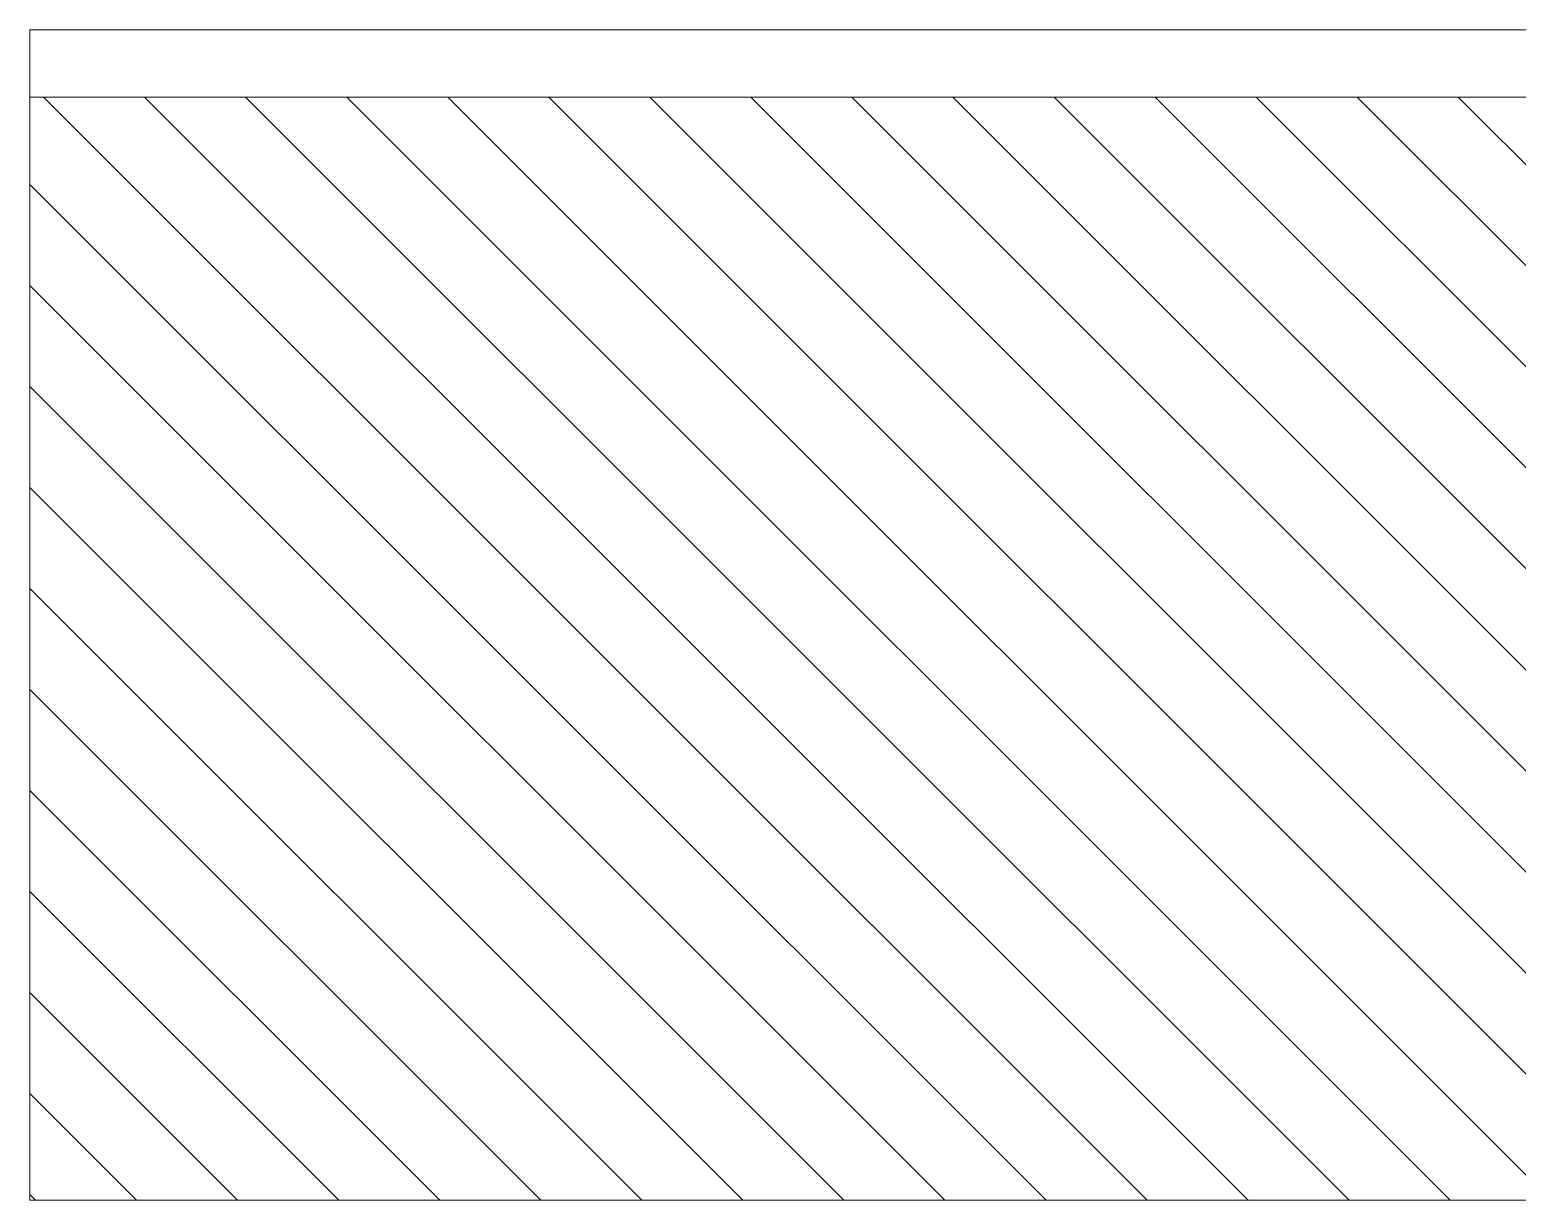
# Model space of a CAD drawing. Header units: metres. Extents: x -45 to 1930, y -347 to 488.
# Drawn here: x 229.249 to 232.554, y -146.249 to -143.647 of the extents above; entities that cross this region are included whole.
import ezdxf

# ---------------------------------------------------------------- set-up
doc = ezdxf.new("R2010")
doc.units = ezdxf.units.M
doc.layers.add('FLOATINGWINDOWS', color=2, linetype='Continuous', plot=False)
doc.layers.add('popis', color=6, linetype='Continuous')
doc.layers.add('SRAFY', color=3, linetype='Continuous')

msp = doc.modelspace()

# ---------------------------------------------------------------- hatches: boundary and pattern name
at = {"layer": 'SRAFY', "linetype": 'Continuous', "lineweight": 0}
h = msp.add_hatch(dxfattribs=at)
h.set_pattern_fill('ANSI31', color=251, scale=0.05, style=0)
h.set_pattern_definition([(135, (163.36765, -22.20767), (-0.1122532, -0.1122532), [])])
h.paths.add_polyline_path([(240.183903, -143.997185), (240.183903, -144.797185), (239.483903, -144.797185), (239.483903, -143.997185), (234.973508, -143.997185), (234.973508, -144.797185), (234.273508, -144.797185), (234.273508, -143.797185), (229.249148, -143.797185), (229.249148, -146.248956), (265.143511, -146.248956), (265.143511, -143.647185), (258.051689, -143.647185), (258.051689, -143.997185), (258.051689, -144.797185), (257.351689, -144.797185), (257.351689, -143.997185), (251.882439, -143.997185), (251.882439, -144.797185), (251.182439, -144.797185), (251.182439, -143.997185), (247.582439, -143.997185), (247.582439, -144.797185), (246.882439, -144.797185), (246.882439, -143.997185), (243.932439, -143.997185), (243.932439, -144.797185), (243.232439, -144.797185), (243.232439, -143.997185)])

# ---------------------------------------------------------------- linework, layer by layer
at = {"layer": 'FLOATINGWINDOWS', "linetype": 'Continuous', "lineweight": 0}
for p, q in [((229.249148, -143.647185), (229.249148, -146.248956)), ((229.249148, -146.248956), (265.266575, -146.248956))]:
    msp.add_line(p, q, dxfattribs=at)
at = {"layer": 'popis', "linetype": 'Continuous', "lineweight": 0}
for p, q in [((265.143511, -143.647185), (229.249148, -143.647185)), ((234.273508, -143.797185), (229.249148, -143.797185))]:
    msp.add_line(p, q, dxfattribs=at)

doc.saveas('drawing.dxf')
